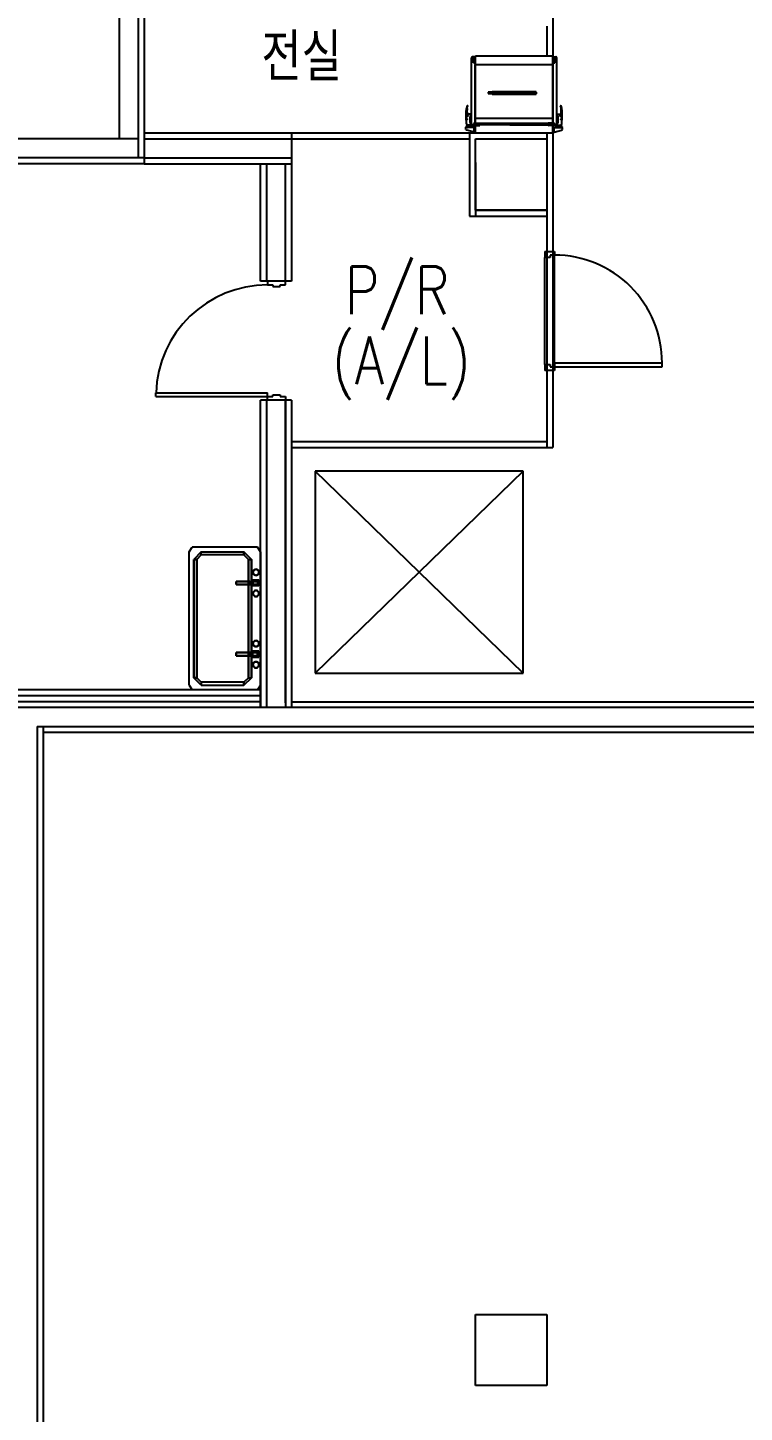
# Model space of a CAD drawing. Header units: millimetres. Extents: x 592430 to 684586, y -483905 to -416366.
# Drawn here: x 672113 to 678146, y -460833 to -449173 of the extents above; entities that cross this region are included whole.
import ezdxf

# ---------------------------------------------------------------- set-up
doc = ezdxf.new("R2010")
doc.units = ezdxf.units.MM
doc.header["$LTSCALE"] = 500
doc.linetypes.add('HIDDEN', pattern=[9.525, 6.35, -3.175])
for name, color, linetype in [('arch-col', 9, 'Continuous'), ('LAYOUT 변경(방화벽체추가)', 6, 'Continuous'), ('TXT', 7, 'Continuous'), ('동물실', 9, 'Continuous'), ('방화석고', 9, 'Continuous'), ('크린판넬', 4, 'Continuous'), ('해치', 9, 'Continuous')]:
    doc.layers.add(name, color=color, linetype=linetype)
doc.styles.add('GHD', font='simple.shx', dxfattribs={"bigfont": 'whgtxt.shx'})

msp = doc.modelspace()

# ---------------------------------------------------------------- linework, layer by layer
at = {"layer": 'arch-col', "color": 9}
for p, q in [((675882.8, -460008.5), (676482.8, -460008.5)), ((675882.8, -460608.5), (675882.8, -460008.5)), ((675882.8, -460008.5), (676482.8, -460008.5)), ((675882.8, -460608.5), (675882.8, -460008.5)), ((676482.8, -460008.5), (676482.8, -460608.5)), ((676482.8, -460008.5), (676482.8, -460608.5)), ((676482.8, -460608.5), (675882.8, -460608.5)), ((676482.8, -460608.5), (675882.8, -460608.5))]:
    msp.add_line(p, q, dxfattribs=at)
at = {"layer": 'LAYOUT 변경(방화벽체추가)', "color": 9, "linetype": 'Continuous'}
for p, q in [((674332.8, -451308.5), (674072.8, -451308.5)), ((674332.8, -452308.5), (674072.8, -452308.5))]:
    msp.add_line(p, q, dxfattribs=at)
at = {"layer": '동물실', "color": 9}
for p, q in [((676482.8, -449158.5), (676482.8, -449408.5)), ((675870, -449447.1), (675845.9, -449447.1)), ((675855.9, -449426.3), (675847.4, -449426.3)), ((675847.8, -449992.5), (675847.8, -449455.7)), ((675847.8, -449455.7), (675880.9, -449455.7)), ((675848.3, -449451.8), (675848.3, -449426.3)), ((675864.3, -449440.5), (675851.1, -449440.5)), ((675864.3, -449454.7), (675851.1, -449454.7)), ((675852.1, -449440.5), (675862.5, -449440.5)), ((675863.4, -449440.5), (675853, -449440.5)), ((675853, -449440.5), (675853, -449445.2)), ((675862.5, -449445.2), (675853, -449445.2)), ((675855.4, -449447.1), (675853, -449445.2)), ((675855.4, -449447.1), (675855.4, -449454.7)), ((675860.1, -449447.1), (675855.4, -449447.1)), ((675856.8, -449426.3), (675858.7, -449426.3)), ((675857.7, -449424.5), (675857.7, -449416)), ((675874.7, -449416.9), (675857.7, -449416.9)), ((675857.7, -449427.3), (675857.7, -449425.4)), ((675857.7, -449428.2), (675857.7, -449436.7)), ((675857.7, -449435.8), (675867.1, -449435.8)), ((675857.7, -449439.5), (675857.7, -449454.7)), ((675859.6, -449426.3), (675868.1, -449426.3)), ((675860.1, -449447.1), (675862.5, -449445.2)), ((675860.1, -449447.1), (675860.1, -449454.7)), ((675862.5, -449440.5), (675862.5, -449445.2)), ((675866, -449468.8), (675866, -449455.7)), ((675880.8, -449468.8), (675866, -449468.8)), ((675867.1, -449435.8), (675874.7, -449435.8)), ((675867.2, -449451.8), (675867.2, -449426.3)), ((675867.5, -449460), (675867.6, -449459.8)), ((675867.5, -449459.8), (675867.6, -449459.8)), ((675867.6, -449456.9), (675867.6, -449467.5)), ((675882.2, -449456.9), (675867.6, -449456.9)), ((675867.6, -449467.5), (675882.2, -449467.5)), ((675868.3, -449462.6), (675868.2, -449462.1)), ((675868.2, -449462.1), (675868.8, -449462.2)), ((675868.3, -449462.6), (675868.8, -449462.2)), ((675869.2, -449467.5), (675869.3, -449467.4)), ((675869.3, -449467.5), (675869.3, -449467.4)), ((675870.9, -449426.3), (675882.5, -449426.3)), ((675871.8, -449459.7), (675872.4, -449459.5)), ((675872.1, -449460.2), (675871.8, -449459.7)), ((675871.9, -449433), (675871.9, -449419.7)), ((675871.9, -449421.6), (675876.6, -449421.6)), ((675871.9, -449431.1), (675876.6, -449431.1)), ((675872.1, -449460.2), (675872.4, -449459.5)), ((675878.5, -449416.9), (675874.7, -449416.9)), ((675878.5, -449435.8), (675874.7, -449435.8)), ((675874.8, -449457.2), (675875.1, -449456.9)), ((675874.8, -449457.2), (675874.8, -449456.9)), ((675875.4, -449463.9), (675875.3, -449463.4)), ((675875.3, -449463.4), (675875.9, -449463.5)), ((675875.4, -449463.9), (675875.9, -449463.5)), ((675875.6, -449465.3), (675876.2, -449465.1)), ((675875.9, -449465.8), (675875.6, -449465.3)), ((675875.9, -449465.8), (675876.2, -449465.1)), ((675876.6, -449431.1), (675876.6, -449421.6)), ((675878.5, -449424), (675876.6, -449421.6)), ((675878.5, -449428.7), (675876.6, -449431.1)), ((675877.5, -449461), (675878.4, -449461.1)), ((675877.6, -449461.8), (675877.5, -449461)), ((675877.6, -449461.8), (675878.4, -449461.1)), ((675878.5, -449428.7), (675878.5, -449424)), ((675878.5, -449424), (675881.3, -449424)), ((675878.5, -449428.7), (675881.3, -449428.7)), ((675878.6, -449457.4), (675879.2, -449457.2)), ((675878.9, -449457.9), (675878.6, -449457.4)), ((675878.9, -449457.9), (675879.2, -449457.2)), ((675880.9, -449456.9), (675880.9, -449455.7)), ((675880.9, -449968.9), (675880.9, -449481.5)), ((675881.3, -449433), (675881.3, -449419.7)), ((675881.9, -449458.5), (675881.8, -449457.9)), ((675881.8, -449457.9), (675882.1, -449458)), ((675881.9, -449458.5), (675882.1, -449458.3)), ((675882.2, -449467.5), (675882.2, -449456.9)), ((675882.8, -450058.5), (675882.8, -449408.5)), ((675882.8, -449408.5), (676532.8, -449408.5)), ((675882.8, -449483.5), (676532.8, -449483.5)), ((676532.8, -450058.5), (676532.8, -449408.5)), ((676544.6, -449426.3), (676533, -449426.3)), ((676533.3, -449456.9), (676547.9, -449456.9)), ((676533.3, -449467.5), (676533.3, -449456.9)), ((676533.6, -449457.9), (676533.3, -449458)), ((676533.6, -449458.5), (676533.3, -449458.3)), ((676547.9, -449467.5), (676533.3, -449467.5)), ((676533.6, -449458.5), (676533.6, -449457.9)), ((676534.2, -449433), (676534.2, -449419.7)), ((676537, -449424), (676534.2, -449424)), ((676537, -449428.7), (676534.2, -449428.7)), ((676567.7, -449455.7), (676534.7, -449455.7)), ((676534.7, -449456.9), (676534.7, -449455.7)), ((676534.7, -449468.8), (676549.5, -449468.8)), ((676534.7, -449968.9), (676534.7, -449481.5)), ((676536.5, -449457.9), (676536.2, -449457.2)), ((676536.8, -449457.4), (676536.2, -449457.2)), ((676536.5, -449457.9), (676536.8, -449457.4)), ((676537, -449416.9), (676540.8, -449416.9)), ((676537, -449424), (676538.9, -449421.6)), ((676537, -449428.7), (676537, -449424)), ((676537, -449428.7), (676538.9, -449431.1)), ((676537, -449435.8), (676540.8, -449435.8)), ((676538, -449461), (676537.1, -449461.1)), ((676537.8, -449461.8), (676537.1, -449461.1)), ((676537.8, -449461.8), (676538, -449461)), ((676538.9, -449431.1), (676538.9, -449421.6)), ((676543.6, -449421.6), (676538.9, -449421.6)), ((676543.6, -449431.1), (676538.9, -449431.1)), ((676539.5, -449465.8), (676539.3, -449465.1)), ((676539.9, -449465.3), (676539.3, -449465.1)), ((676540.1, -449463.4), (676539.5, -449463.5)), ((676540.1, -449463.9), (676539.5, -449463.5)), ((676539.5, -449465.8), (676539.9, -449465.3)), ((676540.1, -449463.9), (676540.1, -449463.4)), ((676540.7, -449457.2), (676540.4, -449456.9)), ((676540.7, -449457.2), (676540.7, -449456.9)), ((676540.8, -449416.9), (676557.8, -449416.9)), ((676548.4, -449435.8), (676540.8, -449435.8)), ((676543.3, -449460.2), (676543.1, -449459.5)), ((676543.7, -449459.7), (676543.1, -449459.5)), ((676543.3, -449460.2), (676543.7, -449459.7)), ((676543.6, -449433), (676543.6, -449419.7)), ((676545.5, -449447.1), (676569.6, -449447.1)), ((676546.2, -449467.5), (676546.1, -449467.4)), ((676546.3, -449467.5), (676546.1, -449467.4)), ((676547.2, -449462.1), (676546.6, -449462.2)), ((676547.2, -449462.6), (676546.6, -449462.2)), ((676547.2, -449462.6), (676547.2, -449462.1)), ((676555.9, -449426.3), (676547.4, -449426.3)), ((676547.9, -449460), (676547.8, -449459.8)), ((676547.9, -449459.8), (676547.8, -449459.8)), ((676547.9, -449456.9), (676547.9, -449467.5)), ((676548.4, -449451.8), (676548.4, -449426.3)), ((676557.8, -449435.8), (676548.4, -449435.8)), ((676549.5, -449468.8), (676549.5, -449455.7)), ((676551.2, -449440.5), (676564.4, -449440.5)), ((676551.2, -449454.7), (676564.4, -449454.7)), ((676552.1, -449440.5), (676562.5, -449440.5)), ((676563.5, -449440.5), (676553.1, -449440.5)), ((676553.1, -449440.5), (676553.1, -449445.2)), ((676553.1, -449445.2), (676562.5, -449445.2)), ((676555.4, -449447.1), (676553.1, -449445.2)), ((676555.4, -449447.1), (676555.4, -449454.7)), ((676555.4, -449447.1), (676560.1, -449447.1)), ((676558.7, -449426.3), (676556.8, -449426.3)), ((676557.8, -449424.5), (676557.8, -449416)), ((676557.8, -449427.3), (676557.8, -449425.4)), ((676557.8, -449428.2), (676557.8, -449436.7)), ((676557.8, -449439.5), (676557.8, -449454.7)), ((676559.7, -449426.3), (676568.2, -449426.3)), ((676560.1, -449447.1), (676562.5, -449445.2)), ((676560.1, -449447.1), (676560.1, -449454.7)), ((676562.5, -449440.5), (676562.5, -449445.2)), ((676567.2, -449451.8), (676567.2, -449426.3)), ((676567.7, -449992.5), (676567.7, -449455.7)), ((676376.5, -449715.8), (675989, -449715.8)), ((675989, -449715.8), (675989, -449727.9)), ((675989, -449727.9), (676376.5, -449727.9)), ((676012.3, -449721.9), (676403.2, -449721.9)), ((676392.6, -449712.6), (676022.9, -449712.6)), ((676022.9, -449712.6), (676022.9, -449731.1)), ((676022.9, -449731.1), (676392.6, -449731.1)), ((676035.8, -449712.6), (676035.8, -449731.1)), ((676376.5, -449727.9), (676376.5, -449715.8)), ((676379.7, -449731.1), (676379.7, -449712.6)), ((676392.6, -449731.1), (676392.6, -449712.6)), ((675812.1, -449852), (675815.1, -449837.1)), ((675814.7, -449830.9), (675814.2, -449831)), ((675815.1, -449837.1), (675815.8, -449831.9)), ((676600.4, -449837.1), (676599.7, -449831.9)), ((676603.5, -449852), (676600.4, -449837.1)), ((676600.9, -449830.9), (676601.3, -449831)), ((675804.4, -449951.9), (675804.4, -449869)), ((675807.3, -449983), (675807.3, -449910.3)), ((675808.2, -449944.3), (675815.8, -449944.3)), ((675811, -449916), (675822.4, -449916)), ((675812, -449948.1), (675812, -449940.5)), ((675845, -449900.9), (675816.7, -449900.9)), ((675816.7, -449921.7), (675816.7, -449910.3)), ((675847.4, -449928.3), (675834.4, -449928.3)), ((675847.4, -449962.3), (675834.4, -449962.3)), ((675836.5, -449969.8), (675836.5, -449923.6)), ((675838.4, -449926.4), (675836.5, -449924.5)), ((675838.4, -449930.2), (675836.5, -449932)), ((675838.4, -449960.4), (675836.5, -449958.5)), ((675838.4, -449964.1), (675836.5, -449966)), ((675845, -449926.4), (675838.4, -449926.4)), ((675838.4, -449930.2), (675838.4, -449926.4)), ((675845, -449930.2), (675838.4, -449930.2)), ((675845, -449960.4), (675838.4, -449960.4)), ((675838.4, -449964.1), (675838.4, -449960.4)), ((675845, -449964.1), (675838.4, -449964.1)), ((675845, -449992.5), (675845, -449900.9)), ((675882.8, -449933.5), (676532.8, -449933.5)), ((675882.8, -449990.6), (675882.8, -449971.7)), ((676532.8, -449990.6), (676532.8, -449971.7)), ((676532.8, -449990.6), (676532.8, -449971.7)), ((676568.1, -449928.3), (676581.1, -449928.3)), ((676568.1, -449962.3), (676581.1, -449962.3)), ((676570.5, -449992.5), (676570.5, -449900.9)), ((676570.5, -449900.9), (676598.8, -449900.9)), ((676570.5, -449926.4), (676577.1, -449926.4)), ((676570.5, -449930.2), (676577.1, -449930.2)), ((676570.5, -449960.4), (676577.1, -449960.4)), ((676570.5, -449964.1), (676577.1, -449964.1)), ((676577.1, -449926.4), (676579, -449924.5)), ((676577.1, -449930.2), (676577.1, -449926.4)), ((676577.1, -449930.2), (676579, -449932)), ((676577.1, -449960.4), (676579, -449958.5)), ((676577.1, -449964.1), (676577.1, -449960.4)), ((676577.1, -449964.1), (676579, -449966)), ((676579, -449969.8), (676579, -449923.6)), ((676604.5, -449916), (676593.2, -449916)), ((676598.8, -449921.7), (676598.8, -449910.3)), ((676607.3, -449944.3), (676599.8, -449944.3)), ((676603.6, -449948.1), (676603.6, -449940.5)), ((676608.3, -449983), (676608.3, -449910.3)), ((676611.1, -449951.9), (676611.1, -449869)), ((675801.6, -450028.7), (675801.6, -450013.2)), ((675870.5, -450013.2), (675801.6, -450013.2)), ((675801.7, -450012.3), (675801.7, -450010.7)), ((675801.8, -450010.1), (675809.1, -449999.1)), ((675816.7, -450013.2), (675802.5, -450013.2)), ((675870.3, -450051.9), (675808.5, -450035.6)), ((675845, -449992.5), (675816.7, -449992.5)), ((675817.6, -450012.3), (675817.6, -450001.9)), ((675862, -450008.5), (675817.6, -450008.5)), ((675820.2, -449992.5), (675820.2, -450003.8)), ((675820.2, -450003.8), (675824, -450003.8)), ((675834.4, -449992.5), (675834.4, -449992.5)), ((675879.9, -449992.5), (675847.8, -449992.5)), ((675847.8, -449992.5), (675880.9, -449992.5)), ((675862, -450013.2), (675862, -450008.5)), ((675866, -449979.4), (675866, -449992.4)), ((675880.8, -449979.4), (675866, -449979.4)), ((675884.7, -450015.1), (675867.5, -450015.1)), ((675885.1, -450042.5), (675867.5, -450042.5)), ((675867.6, -449991.3), (675867.6, -449980.7)), ((675867.6, -449980.7), (675882.2, -449980.7)), ((675882.2, -449991.3), (675867.6, -449991.3)), ((675867.8, -449988.6), (675867.9, -449988.7)), ((675867.8, -449988.7), (675867.9, -449988.7)), ((675868.6, -449985.9), (675868.5, -449986.5)), ((675868.5, -449986.5), (675869.1, -449986.4)), ((675868.6, -449985.9), (675869.1, -449986.4)), ((675869.5, -449981.1), (675869.6, -449981.1)), ((675869.6, -449981.1), (675869.6, -449981.1)), ((675870.5, -450051.9), (675870.5, -450005.7)), ((675881.7, -450005.7), (675870.5, -450005.7)), ((675881.7, -450024.5), (675870.5, -450024.5)), ((675873.3, -450040.6), (675870.5, -450037.8)), ((675873.3, -450044.4), (675870.5, -450047.2)), ((675873.4, -450013.2), (675870.6, -450010.4)), ((675873.4, -450017), (675870.6, -450019.8)), ((675881.7, -450051.9), (675870.6, -450051.9)), ((675872.4, -449988.4), (675872.1, -449988.9)), ((675872.1, -449988.9), (675872.7, -449989.1)), ((675872.4, -449988.4), (675872.7, -449989.1)), ((675873.3, -450044.4), (675873.3, -450040.6)), ((675881.7, -450040.6), (675873.3, -450040.6)), ((675881.7, -450044.4), (675873.3, -450044.4)), ((675873.4, -450017), (675873.4, -450013.2)), ((675881.7, -450013.2), (675873.4, -450013.2)), ((675881.7, -450017), (675873.4, -450017)), ((675875.1, -449991.4), (675875.4, -449991.7)), ((675875.1, -449991.4), (675875.1, -449991.7)), ((675875.7, -449984.6), (675875.6, -449985.2)), ((675875.6, -449985.2), (675876.2, -449985.1)), ((675875.7, -449984.6), (675876.2, -449985.1)), ((675876.2, -449982.8), (675875.9, -449983.2)), ((675875.9, -449983.2), (675876.5, -449983.4)), ((675876.2, -449982.8), (675876.5, -449983.4)), ((675877.9, -449986.7), (675877.8, -449987.6)), ((675877.8, -449987.6), (675878.7, -449987.5)), ((675877.9, -449986.7), (675878.7, -449987.5)), ((675879.2, -449990.7), (675878.9, -449991.2)), ((675878.9, -449991.2), (675879.5, -449991.4)), ((675879.2, -449990.7), (675879.5, -449991.4)), ((675922.8, -449985.5), (675879.3, -449985.4)), ((675880.9, -449991.3), (675880.9, -449992.5)), ((675881.7, -450051.9), (675881.7, -450005.7)), ((675882.2, -449990.1), (675882.1, -449990.7)), ((675882.1, -449990.7), (675882.4, -449990.6)), ((675882.2, -449980.7), (675882.2, -449991.3)), ((675882.2, -449990.1), (675882.4, -449990.3)), ((675882.8, -449976), (675920.5, -449976)), ((675920.5, -449994.9), (675882.8, -449976)), ((675882.8, -449994.9), (675920.5, -449976)), ((675882.8, -449994.9), (675920.5, -449994.9)), ((675920.5, -449994.9), (675920.5, -449976)), ((676495, -449980.6), (675920.5, -449980.6)), ((676495, -449990.2), (675920.5, -449990.2)), ((676172.5, -449980.6), (676495, -449980.6)), ((676172.5, -449990.2), (676495, -449990.2)), ((676482.8, -450058.6), (676532.8, -450058.5)), ((676492.7, -449985.5), (676536.3, -449985.4)), ((676495, -449994.9), (676495, -449976)), ((676495, -449994.9), (676532.8, -449976)), ((676532.8, -449994.9), (676495, -449976)), ((676532.8, -449976), (676495, -449976)), ((676532.8, -449994.9), (676495, -449994.9)), ((676530.4, -450042.5), (676548, -450042.5)), ((676530.8, -450015.1), (676548, -450015.1)), ((676547.9, -449980.7), (676533.3, -449980.7)), ((676533.3, -449980.7), (676533.3, -449991.3)), ((676533.6, -449989.5), (676533.3, -449989.7)), ((676533.6, -449990), (676533.3, -449990)), ((676533.3, -449991.3), (676547.9, -449991.3)), ((676533.6, -449989.5), (676533.6, -449990)), ((676533.8, -450051.9), (676533.8, -450005.7)), ((676533.8, -450005.7), (676545, -450005.7)), ((676533.8, -450013.2), (676542.1, -450013.2)), ((676533.8, -450017), (676542.1, -450017)), ((676533.8, -450024.5), (676545, -450024.5)), ((676533.8, -450040.6), (676542.2, -450040.6)), ((676533.8, -450044.4), (676542.2, -450044.4)), ((676533.8, -450051.9), (676544.9, -450051.9)), ((676534.7, -449979.4), (676549.5, -449979.4)), ((676534.7, -449991.3), (676534.7, -449992.5)), ((676567.7, -449992.5), (676534.7, -449992.5)), ((676536.5, -449990.1), (676536.2, -449990.8)), ((676536.8, -449990.6), (676536.2, -449990.8)), ((676536.5, -449990.1), (676536.8, -449990.6)), ((676537.8, -449986.1), (676537.1, -449986.9)), ((676538, -449987), (676537.1, -449986.9)), ((676537.8, -449986.1), (676538, -449987)), ((676539.5, -449982.2), (676539.3, -449982.8)), ((676539.9, -449982.6), (676539.3, -449982.8)), ((676539.5, -449982.2), (676539.9, -449982.6)), ((676540.1, -449984), (676539.5, -449984.5)), ((676540.1, -449984.6), (676539.5, -449984.5)), ((676540.1, -449984), (676540.1, -449984.6)), ((676540.7, -449990.8), (676540.4, -449991)), ((676540.7, -449990.8), (676540.7, -449991)), ((676542.1, -450013.2), (676544.9, -450010.4)), ((676542.1, -450017), (676542.1, -450013.2)), ((676542.1, -450017), (676544.9, -450019.8)), ((676542.2, -450040.6), (676545, -450037.8)), ((676542.2, -450044.4), (676542.2, -450040.6)), ((676542.2, -450044.4), (676545, -450047.2)), ((676543.3, -449987.8), (676543.1, -449988.5)), ((676543.7, -449988.3), (676543.1, -449988.5)), ((676543.3, -449987.8), (676543.7, -449988.3)), ((676545, -450051.9), (676545, -450005.7)), ((676545, -450013.2), (676613.9, -450013.2)), ((676545.3, -450051.9), (676607, -450035.6)), ((676546.2, -449980.5), (676546.1, -449980.5)), ((676546.3, -449980.5), (676546.1, -449980.5)), ((676547.2, -449985.3), (676546.6, -449985.8)), ((676547.2, -449985.9), (676546.6, -449985.8)), ((676547.2, -449985.3), (676547.2, -449985.9)), ((676547.9, -449988), (676547.8, -449988.1)), ((676547.9, -449988.1), (676547.8, -449988.1)), ((676547.9, -449991.3), (676547.9, -449980.7)), ((676549.5, -449979.4), (676549.5, -449992.4)), ((676553.5, -450008.5), (676597.9, -450008.5)), ((676553.5, -450013.2), (676553.5, -450008.5)), ((676570.5, -449992.5), (676598.8, -449992.5)), ((676581.2, -449992.5), (676581.2, -449992.5)), ((676595.3, -450003.8), (676591.5, -450003.8)), ((676595.3, -449992.5), (676595.3, -450003.8)), ((676597.9, -450012.3), (676597.9, -450001.9)), ((676598.8, -450013.2), (676613, -450013.2)), ((676613.8, -450010.1), (676606.5, -449999.1)), ((676613.8, -450012.3), (676613.8, -450010.7)), ((676613.9, -450028.7), (676613.9, -450013.2)), ((673042.8, -450108.5), (673042.8, -450108.5)), ((674132.8, -451308.5), (674132.8, -451338.5)), ((674132.8, -451338.5), (674177.8, -451338.5)), ((674177.8, -451338.5), (674177.8, -451353.5)), ((674177.8, -451353.5), (674237.8, -451353.5)), ((674237.8, -451353.5), (674237.8, -451338.5)), ((674237.8, -451338.5), (674282.8, -451338.5)), ((674282.8, -451338.5), (674282.8, -451308.5)), ((673192.8, -452248.6), (674132.8, -452248.6)), ((673192.8, -452278.5), (673192.8, -452248.6)), ((673192.8, -452278.5), (674132.8, -452278.5)), ((674132.8, -452278.5), (674132.8, -452248.6)), ((674132.8, -452308.5), (674132.8, -452278.5)), ((674132.8, -452278.5), (674177.8, -452278.5)), ((674177.8, -452278.5), (674177.8, -452263.5)), ((674177.8, -452263.5), (674237.8, -452263.5)), ((674237.8, -452263.5), (674237.8, -452278.5)), ((674237.8, -452278.5), (674282.8, -452278.5)), ((674282.8, -452278.5), (674282.8, -452308.5)), ((673472.8, -453586.6), (673498.2, -453548.5)), ((673472.8, -454710.3), (673472.8, -453586.6)), ((674047.3, -453548.5), (673498.2, -453548.5)), ((673574.5, -453586.6), (673510.9, -453650.2)), ((673574.5, -453586.6), (673510.9, -453650.2)), ((673574.5, -453586.6), (673932.7, -453586.6)), ((673574.5, -453612), (673574.5, -453586.6)), ((673574.5, -453586.6), (673932.7, -453586.6)), ((673574.5, -453612), (673574.5, -453586.6)), ((673996.4, -453650.2), (673932.7, -453586.6)), ((673932.7, -453586.6), (673932.7, -453612)), ((673932.7, -453586.6), (673996.4, -453650.2)), ((673932.7, -453612), (673932.7, -453586.6)), ((674072.8, -453586.6), (674047.3, -453548.5)), ((674072.8, -453586.6), (674072.8, -454898.5)), ((673510.9, -453650.2), (673510.9, -454646.7)), ((673510.9, -453650.2), (673536.4, -453650.2)), ((673510.9, -454646.7), (673510.9, -453650.2)), ((673536.4, -453650.2), (673510.9, -453650.2)), ((673574.5, -453612), (673536.4, -453650.2)), ((673536.4, -453650.2), (673574.5, -453612)), ((673536.4, -454646.7), (673536.4, -453650.2)), ((673536.4, -453650.2), (673536.4, -454646.7)), ((673932.7, -453612), (673574.5, -453612)), ((673932.7, -453612), (673574.5, -453612)), ((673932.7, -453612), (673970.9, -453650.2)), ((673970.9, -453650.2), (673932.7, -453612)), ((673970.9, -453650.2), (673970.9, -454646.7)), ((673970.9, -453650.2), (673996.4, -453650.2)), ((673970.9, -454646.7), (673970.9, -453650.2)), ((673970.9, -453650.2), (673996.4, -453650.2)), ((673996.4, -454646.7), (673996.4, -453650.2)), ((673996.4, -453650.2), (673996.4, -454646.7)), ((674010, -453752.8), (674009.1, -453759.4)), ((674009.1, -453759.4), (674010, -453752.8)), ((674010, -453752.8), (674009.1, -453759.4)), ((674009.1, -453759.4), (674010, -453752.8)), ((674009.1, -453759.4), (674010, -453766)), ((674010, -453766), (674009.1, -453759.4)), ((674009.1, -453759.4), (674010, -453766)), ((674010, -453766), (674009.1, -453759.4)), ((674012.5, -453746.6), (674010, -453752.8)), ((674010, -453752.8), (674012.5, -453746.6)), ((674012.5, -453746.6), (674010, -453752.8)), ((674010, -453752.8), (674012.5, -453746.6)), ((674010, -453766), (674012.5, -453772.1)), ((674012.5, -453772.1), (674010, -453766)), ((674010, -453766), (674012.5, -453772.1)), ((674012.5, -453772.1), (674010, -453766)), ((674016.6, -453741.4), (674012.5, -453746.6)), ((674012.5, -453746.6), (674016.6, -453741.4)), ((674016.6, -453741.4), (674012.5, -453746.6)), ((674012.5, -453746.6), (674016.6, -453741.4)), ((674012.5, -453772.1), (674016.6, -453777.3)), ((674016.6, -453777.3), (674012.5, -453772.1)), ((674012.5, -453772.1), (674016.6, -453777.3)), ((674016.6, -453777.3), (674012.5, -453772.1)), ((674021.8, -453737.3), (674016.6, -453741.4)), ((674016.6, -453741.4), (674021.8, -453737.3)), ((674021.8, -453737.3), (674016.6, -453741.4)), ((674016.6, -453741.4), (674021.8, -453737.3)), ((674016.6, -453777.3), (674021.8, -453781.4)), ((674021.8, -453781.4), (674016.6, -453777.3)), ((674016.6, -453777.3), (674021.8, -453781.4)), ((674021.8, -453781.4), (674016.6, -453777.3)), ((674028, -453734.8), (674021.8, -453737.3)), ((674021.8, -453737.3), (674028, -453734.8)), ((674028, -453734.8), (674021.8, -453737.3)), ((674021.8, -453737.3), (674028, -453734.8)), ((674021.8, -453781.4), (674028, -453784)), ((674028, -453784), (674021.8, -453781.4)), ((674021.8, -453781.4), (674028, -453784)), ((674028, -453784), (674021.8, -453781.4)), ((674034.6, -453733.9), (674028, -453734.8)), ((674028, -453734.8), (674034.6, -453733.9)), ((674034.6, -453733.9), (674028, -453734.8)), ((674028, -453734.8), (674034.6, -453733.9)), ((674028, -453784), (674034.6, -453784.8)), ((674034.6, -453784.8), (674028, -453784)), ((674028, -453784), (674034.6, -453784.8)), ((674034.6, -453784.8), (674028, -453784)), ((674041.2, -453734.8), (674034.6, -453733.9)), ((674034.6, -453733.9), (674041.2, -453734.8)), ((674041.2, -453734.8), (674034.6, -453733.9)), ((674034.6, -453733.9), (674041.2, -453734.8)), ((674034.6, -453784.8), (674041.2, -453784)), ((674041.2, -453784), (674034.6, -453784.8)), ((674034.6, -453784.8), (674041.2, -453784)), ((674041.2, -453784), (674034.6, -453784.8)), ((674047.3, -453737.3), (674041.2, -453734.8)), ((674041.2, -453734.8), (674047.3, -453737.3)), ((674047.3, -453737.3), (674041.2, -453734.8)), ((674041.2, -453734.8), (674047.3, -453737.3)), ((674041.2, -453784), (674047.3, -453781.4)), ((674047.3, -453781.4), (674041.2, -453784)), ((674041.2, -453784), (674047.3, -453781.4)), ((674047.3, -453781.4), (674041.2, -453784)), ((674052.5, -453741.4), (674047.3, -453737.3)), ((674047.3, -453737.3), (674052.5, -453741.4)), ((674052.5, -453741.4), (674047.3, -453737.3)), ((674047.3, -453737.3), (674052.5, -453741.4)), ((674047.3, -453781.4), (674052.5, -453777.3)), ((674052.5, -453777.3), (674047.3, -453781.4)), ((674047.3, -453781.4), (674052.5, -453777.3)), ((674052.5, -453777.3), (674047.3, -453781.4)), ((674056.6, -453746.6), (674052.5, -453741.4)), ((674052.5, -453741.4), (674056.6, -453746.6)), ((674056.6, -453746.6), (674052.5, -453741.4)), ((674052.5, -453741.4), (674056.6, -453746.6)), ((674052.5, -453777.3), (674056.6, -453772.1)), ((674056.6, -453772.1), (674052.5, -453777.3)), ((674052.5, -453777.3), (674056.6, -453772.1)), ((674056.6, -453772.1), (674052.5, -453777.3)), ((674059.2, -453752.8), (674056.6, -453746.6)), ((674056.6, -453746.6), (674059.2, -453752.8)), ((674059.2, -453752.8), (674056.6, -453746.6)), ((674056.6, -453746.6), (674059.2, -453752.8)), ((674056.6, -453772.1), (674059.2, -453766)), ((674059.2, -453766), (674056.6, -453772.1)), ((674056.6, -453772.1), (674059.2, -453766)), ((674059.2, -453766), (674056.6, -453772.1)), ((674060, -453759.4), (674059.2, -453752.8)), ((674059.2, -453752.8), (674060, -453759.4)), ((674060, -453759.4), (674059.2, -453752.8)), ((674059.2, -453752.8), (674060, -453759.4)), ((674059.2, -453766), (674060, -453759.4)), ((674060, -453759.4), (674059.2, -453766)), ((674059.2, -453766), (674060, -453759.4)), ((674060, -453759.4), (674059.2, -453766)), ((673869.1, -453835.7), (673869.1, -453861.2)), ((673983.7, -453835.7), (673869.1, -453835.7)), ((673869.1, -453835.7), (673869.1, -453861.2)), ((673970.9, -453835.7), (673869.1, -453835.7)), ((673869.1, -453861.2), (673869.1, -453835.7)), ((673869.1, -453835.7), (673869.1, -453861.2)), ((673869.1, -453835.7), (673970.9, -453835.7)), ((673983.7, -453835.7), (673869.1, -453835.7)), ((673869.1, -453861.2), (673983.7, -453861.2)), ((673869.1, -453861.2), (673970.9, -453861.2)), ((673869.1, -453861.2), (673970.9, -453861.2)), ((673983.7, -453861.2), (673869.1, -453861.2)), ((673970.9, -453835.7), (673970.9, -453861.2)), ((673970.9, -453835.7), (674009.1, -453835.7)), ((673970.9, -453861.2), (673970.9, -453835.7)), ((673983.7, -453835.7), (673970.9, -453835.7)), ((673970.9, -453835.7), (674009.1, -453835.7)), ((673970.9, -453835.7), (673983.7, -453835.7)), ((674009.1, -453861.2), (673970.9, -453861.2)), ((673970.9, -453861.2), (673983.7, -453861.2)), ((673970.9, -453861.2), (673983.7, -453861.2)), ((674009.1, -453861.2), (673970.9, -453861.2)), ((673983.7, -453861.2), (673983.7, -453835.7)), ((673983.7, -453835.7), (674047.3, -453835.7)), ((673983.7, -453861.2), (673983.7, -453835.7)), ((673983.7, -453835.7), (674047.3, -453835.7)), ((674047.3, -453861.2), (673983.7, -453861.2)), ((673983.7, -453861.2), (674047.3, -453861.2)), ((673996.4, -453823), (674009.1, -453835.7)), ((673996.4, -453873.9), (673996.4, -453823)), ((673996.4, -453823), (674060, -453823)), ((674009.1, -453835.7), (673996.4, -453823)), ((674009.1, -453861.2), (673996.4, -453873.9)), ((673996.4, -453873.9), (674009.1, -453861.2)), ((674060, -453873.9), (673996.4, -453873.9)), ((674009.1, -453835.7), (674009.1, -453861.2)), ((674047.3, -453835.7), (674009.1, -453835.7)), ((674009.1, -453835.7), (674009.1, -453861.2)), ((674047.3, -453861.2), (674009.1, -453861.2)), ((674010, -453930.9), (674009.1, -453937.5)), ((674010, -453930.9), (674009.1, -453937.5)), ((674009.1, -453937.5), (674010, -453930.9)), ((674010, -453930.9), (674009.1, -453937.5)), ((674009.1, -453937.5), (674010, -453944.1)), ((674010, -453944.1), (674009.1, -453937.5)), ((674009.1, -453937.5), (674010, -453944.1)), ((674010, -453944.1), (674009.1, -453937.5)), ((674012.5, -453924.8), (674010, -453930.9)), ((674010, -453930.9), (674012.5, -453924.8)), ((674012.5, -453924.8), (674010, -453930.9)), ((674010, -453930.9), (674012.5, -453924.8)), ((674016.6, -453919.6), (674012.5, -453924.8)), ((674012.5, -453924.8), (674016.6, -453919.6)), ((674016.6, -453919.6), (674012.5, -453924.8)), ((674012.5, -453924.8), (674016.6, -453919.6)), ((674021.8, -453915.5), (674016.6, -453919.6)), ((674016.6, -453919.6), (674021.8, -453915.5)), ((674021.8, -453915.5), (674016.6, -453919.6)), ((674016.6, -453919.6), (674021.8, -453915.5)), ((674028, -453912.9), (674021.8, -453915.5)), ((674021.8, -453915.5), (674028, -453912.9)), ((674028, -453912.9), (674021.8, -453915.5)), ((674021.8, -453915.5), (674028, -453912.9)), ((674034.6, -453912.1), (674028, -453912.9)), ((674028, -453912.9), (674034.6, -453912.1)), ((674034.6, -453912.1), (674028, -453912.9)), ((674028, -453912.9), (674034.6, -453912.1)), ((674041.2, -453912.9), (674034.6, -453912.1)), ((674034.6, -453912.1), (674041.2, -453912.9)), ((674041.2, -453912.9), (674034.6, -453912.1)), ((674034.6, -453912.1), (674041.2, -453912.9)), ((674047.3, -453915.5), (674041.2, -453912.9)), ((674041.2, -453912.9), (674047.3, -453915.5)), ((674047.3, -453915.5), (674041.2, -453912.9)), ((674041.2, -453912.9), (674047.3, -453915.5)), ((674047.3, -453835.7), (674060, -453823)), ((674047.3, -453835.7), (674060, -453823)), ((674047.3, -453835.7), (674047.3, -453861.2)), ((674047.3, -453835.7), (674047.3, -453861.2)), ((674047.3, -453861.2), (674060, -453873.9)), ((674047.3, -453861.2), (674060, -453873.9)), ((674052.5, -453919.6), (674047.3, -453915.5)), ((674047.3, -453915.5), (674052.5, -453919.6)), ((674052.5, -453919.6), (674047.3, -453915.5)), ((674047.3, -453915.5), (674052.5, -453919.6)), ((674056.6, -453924.8), (674052.5, -453919.6)), ((674052.5, -453919.6), (674056.6, -453924.8)), ((674056.6, -453924.8), (674052.5, -453919.6)), ((674052.5, -453919.6), (674056.6, -453924.8)), ((674059.2, -453930.9), (674056.6, -453924.8)), ((674056.6, -453924.8), (674059.2, -453930.9)), ((674059.2, -453930.9), (674056.6, -453924.8)), ((674056.6, -453924.8), (674059.2, -453930.9)), ((674060, -453937.5), (674059.2, -453930.9)), ((674059.2, -453930.9), (674060, -453937.5)), ((674060, -453937.5), (674059.2, -453930.9)), ((674059.2, -453930.9), (674060, -453937.5)), ((674059.2, -453944.1), (674060, -453937.5)), ((674060, -453937.5), (674059.2, -453944.1)), ((674059.2, -453944.1), (674060, -453937.5)), ((674060, -453937.5), (674059.2, -453944.1)), ((674060, -453823), (674060, -453873.9)), ((674010, -453944.1), (674012.5, -453950.3)), ((674012.5, -453950.3), (674010, -453944.1)), ((674010, -453944.1), (674012.5, -453950.3)), ((674012.5, -453950.3), (674010, -453944.1)), ((674012.5, -453950.3), (674016.6, -453955.5)), ((674016.6, -453955.5), (674012.5, -453950.3)), ((674012.5, -453950.3), (674016.6, -453955.5)), ((674016.6, -453955.5), (674012.5, -453950.3)), ((674016.6, -453955.5), (674021.8, -453959.6)), ((674021.8, -453959.6), (674016.6, -453955.5)), ((674016.6, -453955.5), (674021.8, -453959.6)), ((674021.8, -453959.6), (674016.6, -453955.5)), ((674021.8, -453959.6), (674028, -453962.2)), ((674028, -453962.2), (674021.8, -453959.6)), ((674021.8, -453959.6), (674028, -453962.2)), ((674028, -453962.2), (674021.8, -453959.6)), ((674028, -453962.2), (674034.6, -453963)), ((674034.6, -453963), (674028, -453962.2)), ((674028, -453962.2), (674034.6, -453963)), ((674034.6, -453963), (674028, -453962.2)), ((674034.6, -453963), (674041.2, -453962.2)), ((674041.2, -453962.2), (674034.6, -453963)), ((674034.6, -453963), (674041.2, -453962.2)), ((674041.2, -453962.2), (674034.6, -453963)), ((674041.2, -453962.2), (674047.3, -453959.6)), ((674047.3, -453959.6), (674041.2, -453962.2)), ((674041.2, -453962.2), (674047.3, -453959.6)), ((674047.3, -453959.6), (674041.2, -453962.2)), ((674047.3, -453959.6), (674052.5, -453955.5)), ((674052.5, -453955.5), (674047.3, -453959.6)), ((674047.3, -453959.6), (674052.5, -453955.5)), ((674052.5, -453955.5), (674047.3, -453959.6)), ((674052.5, -453955.5), (674056.6, -453950.3)), ((674056.6, -453950.3), (674052.5, -453955.5)), ((674052.5, -453955.5), (674056.6, -453950.3)), ((674056.6, -453950.3), (674052.5, -453955.5)), ((674056.6, -453950.3), (674059.2, -453944.1)), ((674059.2, -453944.1), (674056.6, -453950.3)), ((674056.6, -453950.3), (674059.2, -453944.1)), ((674059.2, -453944.1), (674056.6, -453950.3)), ((674009.1, -454359.4), (674010, -454352.8)), ((674010, -454352.8), (674009.1, -454359.4)), ((674009.1, -454359.4), (674010, -454352.8)), ((674010, -454352.8), (674009.1, -454359.4)), ((674010, -454366), (674009.1, -454359.4)), ((674010, -454366), (674009.1, -454359.4)), ((674009.1, -454359.4), (674010, -454366)), ((674010, -454366), (674009.1, -454359.4)), ((674010, -454352.8), (674012.5, -454346.6)), ((674012.5, -454346.6), (674010, -454352.8)), ((674010, -454352.8), (674012.5, -454346.6)), ((674012.5, -454346.6), (674010, -454352.8)), ((674012.5, -454372.1), (674010, -454366)), ((674010, -454366), (674012.5, -454372.1)), ((674012.5, -454372.1), (674010, -454366)), ((674010, -454366), (674012.5, -454372.1)), ((674012.5, -454346.6), (674016.6, -454341.4)), ((674016.6, -454341.4), (674012.5, -454346.6)), ((674012.5, -454346.6), (674016.6, -454341.4)), ((674016.6, -454341.4), (674012.5, -454346.6)), ((674016.6, -454377.3), (674012.5, -454372.1)), ((674012.5, -454372.1), (674016.6, -454377.3)), ((674016.6, -454377.3), (674012.5, -454372.1)), ((674012.5, -454372.1), (674016.6, -454377.3)), ((674016.6, -454341.4), (674021.8, -454337.3)), ((674021.8, -454337.3), (674016.6, -454341.4)), ((674016.6, -454341.4), (674021.8, -454337.3)), ((674021.8, -454337.3), (674016.6, -454341.4)), ((674021.8, -454381.4), (674016.6, -454377.3)), ((674016.6, -454377.3), (674021.8, -454381.4)), ((674021.8, -454381.4), (674016.6, -454377.3)), ((674016.6, -454377.3), (674021.8, -454381.4)), ((674021.8, -454337.3), (674028, -454334.8)), ((674028, -454334.8), (674021.8, -454337.3)), ((674021.8, -454337.3), (674028, -454334.8)), ((674028, -454334.8), (674021.8, -454337.3)), ((674028, -454384), (674021.8, -454381.4)), ((674021.8, -454381.4), (674028, -454384)), ((674028, -454384), (674021.8, -454381.4)), ((674021.8, -454381.4), (674028, -454384)), ((674028, -454334.8), (674034.6, -454333.9)), ((674034.6, -454333.9), (674028, -454334.8)), ((674028, -454334.8), (674034.6, -454333.9)), ((674034.6, -454333.9), (674028, -454334.8)), ((674034.6, -454384.8), (674028, -454384)), ((674028, -454384), (674034.6, -454384.8)), ((674034.6, -454384.8), (674028, -454384)), ((674028, -454384), (674034.6, -454384.8)), ((674034.6, -454333.9), (674041.2, -454334.8)), ((674041.2, -454334.8), (674034.6, -454333.9)), ((674034.6, -454333.9), (674041.2, -454334.8)), ((674041.2, -454334.8), (674034.6, -454333.9)), ((674041.2, -454384), (674034.6, -454384.8)), ((674034.6, -454384.8), (674041.2, -454384)), ((674041.2, -454384), (674034.6, -454384.8)), ((674034.6, -454384.8), (674041.2, -454384)), ((674041.2, -454334.8), (674047.3, -454337.3)), ((674047.3, -454337.3), (674041.2, -454334.8)), ((674041.2, -454334.8), (674047.3, -454337.3)), ((674047.3, -454337.3), (674041.2, -454334.8)), ((674047.3, -454381.4), (674041.2, -454384)), ((674041.2, -454384), (674047.3, -454381.4)), ((674047.3, -454381.4), (674041.2, -454384)), ((674041.2, -454384), (674047.3, -454381.4)), ((674047.3, -454337.3), (674052.5, -454341.4)), ((674052.5, -454341.4), (674047.3, -454337.3)), ((674047.3, -454337.3), (674052.5, -454341.4)), ((674052.5, -454341.4), (674047.3, -454337.3)), ((674052.5, -454377.3), (674047.3, -454381.4)), ((674047.3, -454381.4), (674052.5, -454377.3)), ((674052.5, -454377.3), (674047.3, -454381.4)), ((674047.3, -454381.4), (674052.5, -454377.3)), ((674052.5, -454341.4), (674056.6, -454346.6)), ((674056.6, -454346.6), (674052.5, -454341.4)), ((674052.5, -454341.4), (674056.6, -454346.6)), ((674056.6, -454346.6), (674052.5, -454341.4)), ((674056.6, -454372.1), (674052.5, -454377.3)), ((674052.5, -454377.3), (674056.6, -454372.1)), ((674056.6, -454372.1), (674052.5, -454377.3)), ((674052.5, -454377.3), (674056.6, -454372.1)), ((674056.6, -454346.6), (674059.2, -454352.8)), ((674059.2, -454352.8), (674056.6, -454346.6)), ((674056.6, -454346.6), (674059.2, -454352.8)), ((674059.2, -454352.8), (674056.6, -454346.6)), ((674059.2, -454366), (674056.6, -454372.1)), ((674056.6, -454372.1), (674059.2, -454366)), ((674059.2, -454366), (674056.6, -454372.1)), ((674056.6, -454372.1), (674059.2, -454366)), ((674059.2, -454352.8), (674060, -454359.4)), ((674060, -454359.4), (674059.2, -454352.8)), ((674059.2, -454352.8), (674060, -454359.4)), ((674060, -454359.4), (674059.2, -454352.8)), ((674060, -454359.4), (674059.2, -454366)), ((674059.2, -454366), (674060, -454359.4)), ((674060, -454359.4), (674059.2, -454366)), ((674059.2, -454366), (674060, -454359.4)), ((673869.1, -454435.7), (673983.7, -454435.7)), ((673869.1, -454461.2), (673869.1, -454435.7)), ((673869.1, -454435.7), (673970.9, -454435.7)), ((673869.1, -454461.2), (673869.1, -454435.7)), ((673869.1, -454435.7), (673869.1, -454461.2)), ((673869.1, -454461.2), (673869.1, -454435.7)), ((673869.1, -454435.7), (673970.9, -454435.7)), ((673983.7, -454435.7), (673869.1, -454435.7)), ((673983.7, -454461.2), (673869.1, -454461.2)), ((673970.9, -454461.2), (673869.1, -454461.2)), ((673869.1, -454461.2), (673970.9, -454461.2)), ((673983.7, -454461.2), (673869.1, -454461.2)), ((673970.9, -454461.2), (673970.9, -454435.7)), ((673970.9, -454435.7), (673970.9, -454461.2)), ((674009.1, -454435.7), (673970.9, -454435.7)), ((673970.9, -454435.7), (673983.7, -454435.7)), ((673970.9, -454435.7), (673983.7, -454435.7)), ((674009.1, -454435.7), (673970.9, -454435.7)), ((673970.9, -454461.2), (674009.1, -454461.2)), ((673983.7, -454461.2), (673970.9, -454461.2)), ((673970.9, -454461.2), (674009.1, -454461.2)), ((673970.9, -454461.2), (673983.7, -454461.2)), ((673983.7, -454435.7), (673983.7, -454461.2)), ((673983.7, -454435.7), (673983.7, -454461.2)), ((674047.3, -454435.7), (673983.7, -454435.7)), ((673983.7, -454435.7), (674047.3, -454435.7)), ((673983.7, -454461.2), (674047.3, -454461.2)), ((673983.7, -454461.2), (674047.3, -454461.2)), ((674009.1, -454435.7), (673996.4, -454423)), ((673996.4, -454423), (673996.4, -454473.9)), ((673996.4, -454423), (674009.1, -454435.7)), ((674060, -454423), (673996.4, -454423)), ((673996.4, -454473.9), (674009.1, -454461.2)), ((674009.1, -454461.2), (673996.4, -454473.9)), ((673996.4, -454473.9), (674060, -454473.9)), ((674009.1, -454461.2), (674009.1, -454435.7)), ((674047.3, -454435.7), (674009.1, -454435.7)), ((674009.1, -454461.2), (674009.1, -454435.7)), ((674047.3, -454461.2), (674009.1, -454461.2)), ((674012.5, -454524.8), (674016.6, -454519.6)), ((674016.6, -454519.6), (674012.5, -454524.8)), ((674012.5, -454524.8), (674016.6, -454519.6)), ((674016.6, -454519.6), (674012.5, -454524.8)), ((674016.6, -454519.6), (674021.8, -454515.5)), ((674021.8, -454515.5), (674016.6, -454519.6)), ((674016.6, -454519.6), (674021.8, -454515.5)), ((674021.8, -454515.5), (674016.6, -454519.6)), ((674021.8, -454515.5), (674028, -454512.9)), ((674028, -454512.9), (674021.8, -454515.5)), ((674021.8, -454515.5), (674028, -454512.9)), ((674028, -454512.9), (674021.8, -454515.5)), ((674028, -454512.9), (674034.6, -454512.1)), ((674034.6, -454512.1), (674028, -454512.9)), ((674028, -454512.9), (674034.6, -454512.1)), ((674034.6, -454512.1), (674028, -454512.9)), ((674034.6, -454512.1), (674041.2, -454512.9)), ((674041.2, -454512.9), (674034.6, -454512.1)), ((674034.6, -454512.1), (674041.2, -454512.9)), ((674041.2, -454512.9), (674034.6, -454512.1)), ((674041.2, -454512.9), (674047.3, -454515.5)), ((674047.3, -454515.5), (674041.2, -454512.9)), ((674041.2, -454512.9), (674047.3, -454515.5)), ((674047.3, -454515.5), (674041.2, -454512.9)), ((674047.3, -454435.7), (674060, -454423)), ((674047.3, -454435.7), (674060, -454423)), ((674047.3, -454461.2), (674047.3, -454435.7)), ((674047.3, -454461.2), (674047.3, -454435.7)), ((674047.3, -454461.2), (674060, -454473.9)), ((674047.3, -454461.2), (674060, -454473.9)), ((674047.3, -454515.5), (674052.5, -454519.6)), ((674052.5, -454519.6), (674047.3, -454515.5)), ((674047.3, -454515.5), (674052.5, -454519.6)), ((674052.5, -454519.6), (674047.3, -454515.5)), ((674052.5, -454519.6), (674056.6, -454524.8)), ((674056.6, -454524.8), (674052.5, -454519.6)), ((674052.5, -454519.6), (674056.6, -454524.8)), ((674056.6, -454524.8), (674052.5, -454519.6)), ((674060, -454473.9), (674060, -454423)), ((674009.1, -454537.5), (674010, -454530.9)), ((674010, -454530.9), (674009.1, -454537.5)), ((674009.1, -454537.5), (674010, -454530.9)), ((674010, -454530.9), (674009.1, -454537.5)), ((674010, -454544.1), (674009.1, -454537.5)), ((674009.1, -454537.5), (674010, -454544.1)), ((674010, -454544.1), (674009.1, -454537.5)), ((674009.1, -454537.5), (674010, -454544.1)), ((674010, -454530.9), (674012.5, -454524.8)), ((674012.5, -454524.8), (674010, -454530.9)), ((674010, -454530.9), (674012.5, -454524.8)), ((674012.5, -454524.8), (674010, -454530.9)), ((674012.5, -454550.3), (674010, -454544.1)), ((674010, -454544.1), (674012.5, -454550.3)), ((674012.5, -454550.3), (674010, -454544.1)), ((674010, -454544.1), (674012.5, -454550.3)), ((674016.6, -454555.5), (674012.5, -454550.3)), ((674012.5, -454550.3), (674016.6, -454555.5)), ((674016.6, -454555.5), (674012.5, -454550.3)), ((674012.5, -454550.3), (674016.6, -454555.5)), ((674021.8, -454559.6), (674016.6, -454555.5)), ((674016.6, -454555.5), (674021.8, -454559.6)), ((674021.8, -454559.6), (674016.6, -454555.5)), ((674016.6, -454555.5), (674021.8, -454559.6)), ((674028, -454562.2), (674021.8, -454559.6)), ((674021.8, -454559.6), (674028, -454562.2)), ((674028, -454562.2), (674021.8, -454559.6)), ((674021.8, -454559.6), (674028, -454562.2)), ((674034.6, -454563), (674028, -454562.2)), ((674028, -454562.2), (674034.6, -454563)), ((674034.6, -454563), (674028, -454562.2)), ((674028, -454562.2), (674034.6, -454563)), ((674041.2, -454562.2), (674034.6, -454563)), ((674034.6, -454563), (674041.2, -454562.2)), ((674041.2, -454562.2), (674034.6, -454563)), ((674034.6, -454563), (674041.2, -454562.2)), ((674047.3, -454559.6), (674041.2, -454562.2)), ((674041.2, -454562.2), (674047.3, -454559.6)), ((674047.3, -454559.6), (674041.2, -454562.2)), ((674041.2, -454562.2), (674047.3, -454559.6)), ((674052.5, -454555.5), (674047.3, -454559.6)), ((674047.3, -454559.6), (674052.5, -454555.5)), ((674052.5, -454555.5), (674047.3, -454559.6)), ((674047.3, -454559.6), (674052.5, -454555.5)), ((674056.6, -454550.3), (674052.5, -454555.5)), ((674052.5, -454555.5), (674056.6, -454550.3)), ((674056.6, -454550.3), (674052.5, -454555.5)), ((674052.5, -454555.5), (674056.6, -454550.3)), ((674056.6, -454524.8), (674059.2, -454530.9)), ((674059.2, -454530.9), (674056.6, -454524.8)), ((674056.6, -454524.8), (674059.2, -454530.9)), ((674059.2, -454530.9), (674056.6, -454524.8)), ((674059.2, -454544.1), (674056.6, -454550.3)), ((674056.6, -454550.3), (674059.2, -454544.1)), ((674059.2, -454544.1), (674056.6, -454550.3)), ((674056.6, -454550.3), (674059.2, -454544.1)), ((674059.2, -454530.9), (674060, -454537.5)), ((674060, -454537.5), (674059.2, -454530.9)), ((674059.2, -454530.9), (674060, -454537.5)), ((674060, -454537.5), (674059.2, -454530.9)), ((674060, -454537.5), (674059.2, -454544.1)), ((674059.2, -454544.1), (674060, -454537.5)), ((674060, -454537.5), (674059.2, -454544.1)), ((674059.2, -454544.1), (674060, -454537.5)), ((673472.8, -454710.3), (673498.2, -454748.5)), ((674047.3, -454748.5), (673498.2, -454748.5)), ((673574.5, -454710.3), (673510.9, -454646.7)), ((673510.9, -454646.7), (673536.4, -454646.7)), ((673574.5, -454710.3), (673510.9, -454646.7)), ((673536.4, -454646.7), (673510.9, -454646.7)), ((673574.5, -454684.9), (673536.4, -454646.7)), ((673536.4, -454646.7), (673574.5, -454684.9)), ((673932.7, -454684.9), (673574.5, -454684.9)), ((673574.5, -454684.9), (673574.5, -454710.3)), ((673932.7, -454684.9), (673574.5, -454684.9)), ((673574.5, -454684.9), (673574.5, -454710.3)), ((673574.5, -454710.3), (673932.7, -454710.3)), ((673574.5, -454710.3), (673932.7, -454710.3)), ((673996.4, -454646.7), (673932.7, -454710.3)), ((673932.7, -454684.9), (673970.9, -454646.7)), ((673932.7, -454710.3), (673996.4, -454646.7)), ((673970.9, -454646.7), (673932.7, -454684.9)), ((673932.7, -454710.3), (673932.7, -454684.9)), ((673932.7, -454684.9), (673932.7, -454710.3)), ((673970.9, -454646.7), (673996.4, -454646.7)), ((673970.9, -454646.7), (673996.4, -454646.7)), ((674072.8, -454710.3), (674047.3, -454748.5))]:
    msp.add_line(p, q, dxfattribs=at)
at = {"layer": '동물실', "color": 9, "linetype": 'HIDDEN'}
for p, q in [((676282.8, -452908.5), (674532.8, -454608.5)), ((676282.8, -454608.5), (674532.8, -452908.5)), ((676282.8, -452908.5), (674532.8, -452908.5)), ((674532.8, -452908.5), (674532.8, -454608.5)), ((676282.8, -454608.5), (676282.8, -452908.5)), ((674532.8, -454608.5), (676282.8, -454608.5))]:
    msp.add_line(p, q, dxfattribs=at)
at = {"layer": '동물실', "color": 9}
for centre, radius in [((675857.7, -449426.3), 4.72), ((676557.8, -449426.3), 4.72), ((675812, -449944.3), 2.83), ((675816.7, -449916), 3.78), ((676598.8, -449916), 3.78), ((676603.6, -449944.3), 2.83), ((675812.9, -450001.9), 4.72), ((676602.6, -450001.9), 4.72)]:
    msp.add_circle(centre, radius, dxfattribs=at)
for centre, radius, start, end in [((675857.7, -449426.3), 9.44, 90, 180), ((675857.7, -449426.3), 9.44, 180, 270), ((675851.1, -449443.3), 2.83, 90, 180), ((675851.1, -449451.8), 2.83, 180, 270), ((675857.7, -449426.3), 9.44, 0, 90), ((675864.3, -449443.3), 2.83, 0, 90), ((675864.3, -449451.8), 2.83, 270, 0), ((675874.7, -449419.7), 2.83, 90, 180), ((675874.7, -449433), 2.83, 180, 270), ((675878.5, -449419.7), 2.83, 0, 90), ((675878.5, -449433), 2.83, 270, 0), ((676537, -449419.7), 2.83, 90, 180), ((676537, -449433), 2.83, 180, 270), ((676540.8, -449419.7), 2.83, 0, 90), ((676540.8, -449433), 2.83, 270, 0), ((676557.8, -449426.3), 9.44, 90, 180), ((676551.2, -449443.3), 2.83, 90, 180), ((676551.2, -449451.8), 2.83, 180, 270), ((676557.8, -449426.3), 9.44, 0, 90), ((676557.8, -449426.3), 9.44, 270, 0), ((676564.4, -449443.3), 2.83, 0, 90), ((676564.4, -449451.8), 2.83, 270, 0), ((675895.9, -449871.4), 91.5, 154.13537, 178.46896), ((675970.3, -449871.5), 159.4, 173.00549, 186.39381), ((675814.4, -449831.9), 0.944, 101.62373, 154.47272), ((675815.9, -449833.1), 2.83, 14.90035, 133.73311), ((675814.9, -449831.8), 0.944, 356.06648, 101.62373), ((675813.3, -449825.7), 9.21, 284.69157, 302.68749), ((675817.7, -449832.6), 0.944, 302.68749, 14.90035), ((676597.8, -449832.6), 0.944, 165.09965, 237.31251), ((676599.6, -449833.1), 2.83, 46.26689, 165.09965), ((676602.3, -449825.7), 9.21, 237.31251, 255.30843), ((676600.7, -449831.8), 0.944, 78.37627, 183.93352), ((676601.1, -449831.9), 0.944, 25.52728, 78.37627), ((676519.6, -449871.4), 91.5, 1.53104, 25.86463), ((676445.2, -449871.5), 159.4, 353.60619, 6.99451), ((675807.3, -449951.9), 2.83, 180, 270), ((675816.7, -449910.3), 9.44, 90, 180), ((675825.4, -449887.3), 13.6, 188.02881, 273.21118), ((675849.7, -449923.6), 13.2, 110.92483, 180), ((675849.7, -449969.8), 13.2, 180, 249.07517), ((676565.8, -449923.6), 13.2, 0, 69.07517), ((676565.8, -449969.8), 13.2, 290.92483, 0), ((676590.2, -449887.3), 13.6, 266.78882, 351.97119), ((676598.8, -449910.3), 9.44, 0, 90), ((676608.3, -449951.9), 2.83, 270, 0), ((675810.8, -450026.6), 9.44, 193.29096, 255.19058), ((675802.7, -450010.7), 0.944, 146.57458, 180), ((675802.7, -450012.3), 0.944, 180, 270), ((675812.9, -450001.9), 6.13, 320.28486, 185.48858), ((675816.7, -449983), 9.44, 180, 270), ((675816.7, -450012.3), 0.944, 270, 0), ((675824, -449992.5), 11.3, 270, 0), ((675870.6, -450051), 0.944, 255.19058, 270), ((676544.9, -450051), 0.944, 270, 284.80942), ((676591.5, -449992.5), 11.3, 180, 270), ((676602.6, -450001.9), 6.13, 354.51142, 219.71514), ((676598.8, -450012.3), 0.944, 180, 270), ((676598.8, -449983), 9.44, 270, 0), ((676604.7, -450026.6), 9.44, 284.80942, 346.70904), ((676612.9, -450012.3), 0.944, 270, 0), ((676612.9, -450010.7), 0.944, 0, 33.42542), ((674132.8, -452278.5), 940, 90, 178.1729)]:
    msp.add_arc(centre, radius, start, end, dxfattribs=at)
at = {"layer": '방화석고', "color": 9, "linetype": 'Continuous'}
for p, q in [((673042.8, -450108.5), (671832.8, -450108.5)), ((674282.8, -452308.5), (674132.8, -452308.5))]:
    msp.add_line(p, q, dxfattribs=at)
at = {"layer": '크린판넬', "color": 9, "linetype": 'Continuous'}
for p, q in [((676532.8, -447658.5), (676532.8, -452708.5)), ((672882.8, -449083.5), (672882.8, -450108.5)), ((673042.8, -449083.5), (673042.8, -450268.5)), ((673092.8, -449083.5), (673092.8, -450318.5)), ((673092.8, -450058.5), (674332.8, -450058.5)), ((674332.8, -450058.5), (674332.8, -451308.5)), ((674332.8, -450058.5), (675832.8, -450058.5)), ((675832.8, -450058.5), (675832.8, -450758.5)), ((675832.8, -450058.5), (676482.8, -450058.5)), ((676482.8, -450058.5), (676482.8, -452708.5)), ((673092.8, -450108.5), (674332.8, -450108.5)), ((674332.8, -450108.5), (675832.8, -450108.5)), ((675882.8, -450108.5), (676482.8, -450108.5)), ((675882.8, -450708.5), (675882.8, -450108.5)), ((675882.8, -450108.5), (676482.8, -450108.5)), ((675882.8, -450708.5), (675882.8, -450108.5)), ((676482.8, -450108.5), (676482.8, -450708.5)), ((673042.8, -450268.5), (671832.8, -450268.5)), ((673092.8, -450318.5), (671832.8, -450318.5)), ((673092.8, -450268.5), (673042.8, -450268.5)), ((673092.8, -450268.5), (674332.8, -450268.5)), ((673092.8, -450318.5), (674332.8, -450318.5)), ((674072.8, -451308.5), (674072.8, -450318.5)), ((674122.8, -450318.5), (674122.8, -451308.5)), ((674282.8, -450268.5), (674332.8, -450268.5)), ((674282.8, -451308.5), (674282.8, -450318.5)), ((675882.8, -450308.5), (675882.8, -450758.5)), ((675832.8, -450758.5), (676482.8, -450758.5)), ((675882.8, -450708.5), (676482.8, -450708.5)), ((676482.8, -450708.5), (675882.8, -450708.5)), ((676482.8, -450708.5), (675882.8, -450708.5)), ((676467.8, -451058.5), (676547.8, -451058.5)), ((676467.8, -451058.5), (676467.8, -451108.4)), ((676511.9, -451108.4), (676467.8, -451108.4)), ((676467.8, -452008.7), (676467.8, -451108.4)), ((676482.8, -451058.5), (676532.8, -451058.5)), ((676511.9, -451087.9), (676511.9, -451108.4)), ((676547.8, -451087.9), (676511.9, -451087.9)), ((676511.9, -451087.9), (676511.9, -451108.4)), ((676547.8, -451058.5), (676547.8, -451087.9)), ((676547.8, -451993.9), (676547.8, -451087.9)), ((676467.8, -452008.7), (676511.9, -452008.7)), ((676467.8, -452008.7), (676467.8, -452058.5)), ((676547.8, -452058.5), (676467.8, -452058.5)), ((676532.8, -452058.5), (676482.8, -452058.5)), ((676532.8, -452058.5), (676482.8, -452058.5)), ((676511.9, -452008.7), (676511.9, -452029.2)), ((676511.9, -452029.2), (676547.8, -452029.2)), ((676547.8, -451993.9), (677453, -451993.9)), ((676547.8, -451993.9), (676547.8, -452029.2)), ((676547.8, -452029.2), (676547.8, -452058.5)), ((676547.8, -452029.2), (677453, -452029.2)), ((677453, -452029.2), (677453, -451993.9)), ((674072.8, -454898.5), (674072.8, -452308.5)), ((674122.8, -452308.5), (674122.8, -454898.5)), ((674282.8, -454858.5), (674282.8, -452308.5)), ((674282.8, -452308.5), (674282.8, -454898.5)), ((674332.8, -452308.5), (674332.8, -454898.5)), ((674332.8, -452658.5), (676482.8, -452658.5)), ((674332.8, -452708.5), (676532.8, -452708.5)), ((674072.8, -454748.5), (671832.8, -454748.5)), ((674072.8, -454798.5), (671832.8, -454798.5)), ((674072.8, -454848.5), (671832.8, -454848.5)), ((674332.8, -454848.5), (683932.8, -454848.5)), ((683962.8, -454898.5), (672032.8, -454898.5))]:
    msp.add_line(p, q, dxfattribs=at)
msp.add_arc((676548.3, -451992.6), 904.7, 359.91508, 90.03615, dxfattribs=at)
at = {"layer": '해치', "color": 9, "linetype": 'Continuous'}
for p, q in [((672192.8, -455058.5), (672192.8, -470508.4)), ((672192.8, -455058.5), (683962.8, -455058.5)), ((672242.8, -455058.5), (672242.8, -470508.4)), ((683962.8, -455108.5), (672242.8, -455108.5))]:
    msp.add_line(p, q, dxfattribs=at)

# ---------------------------------------------------------------- texts
at = {"layer": 'TXT', "color": 9, "style": 'GHD', "width": 0.8}
for s, p in [('전실', (674080.4, -449622.1)), ('P/R', (674784.8, -451584.4)), ('(A/L)', (674675.9, -452174.2))]:
    msp.add_text(s, height=400, dxfattribs=at).set_placement(p)

doc.saveas('drawing.dxf')
